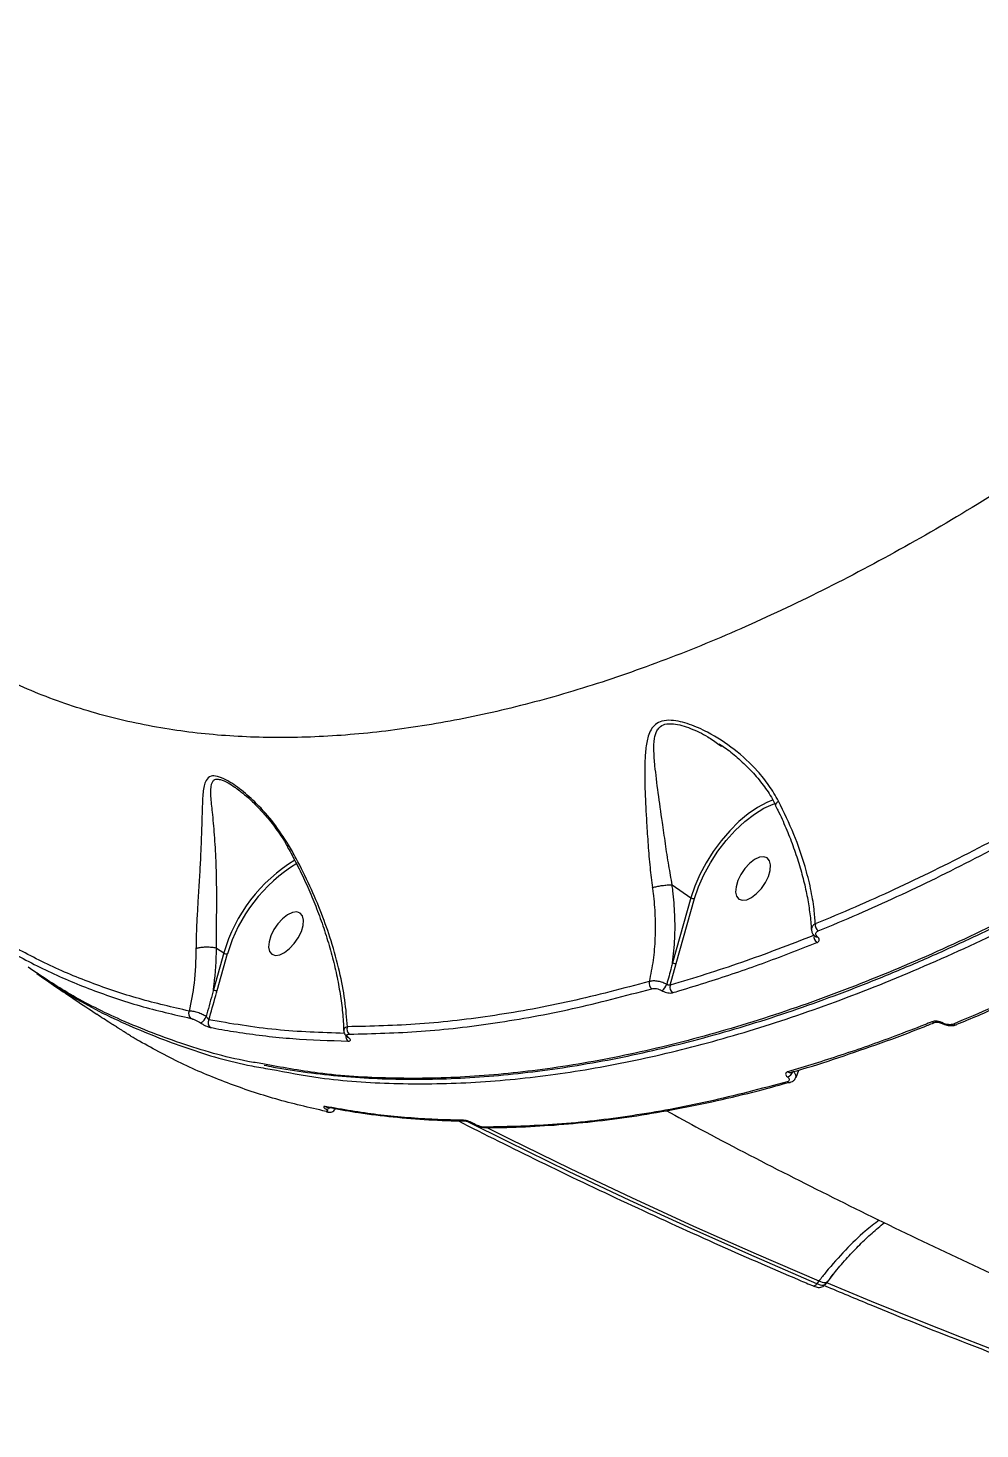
# Model space of a CAD drawing. Header units: millimetres. Extents: x -6879 to 7341, y -8047 to 7187.
# Drawn here: x -1001.9 to -830.7, y 2173.3 to 2425.3 of the extents above; entities that cross this region are included whole.
import ezdxf

# ---------------------------------------------------------------- set-up
doc = ezdxf.new("R2010")
doc.units = ezdxf.units.MM
for name, color, linetype in [('DIKOM_ОБЪЕКТ', 7, 'Continuous'), ('DIKOM_РАЗМЕР_ЗОНА', 7, 'Continuous'), ('DIKOM_РАЗМЕР_ОБЪЕКТА', 7, 'Continuous')]:
    doc.layers.add(name, color=color, linetype=linetype)
doc.styles.add('style1', font='arial.ttf', dxfattribs={"width": 0.8})
doc.dimstyles.new('1-50', dxfattribs={"dimtxt": 300, "dimasz": 200, "dimexe": 100, "dimexo": 0, "dimgap": 100, "dimtad": 0, "dimdec": 0, "dimtxsty": 'style1', "dimcen": 0, "dimclrd": 7, "dimclre": 7, "dimadec": 1, "dimazin": 2, "dimtfac": 1, "dimtdec": 0, "dimtmove": 1, "dimatfit": 3, "dimfxl": 0, "dimlwd": 25, "dimlwe": 18, "dimarcsym": 0})

# ---------------------------------------------------------------- blocks, each defined once
blk = doc.blocks.new('*D20')
at = {"layer": 'Defpoints', "color": 0, "transparency": 16777216}
for p in [(-335.47, 4138.44), (-5198.79, -5966.88), (-1568.13, -5966.88)]:
    blk.add_point(p, dxfattribs=at)
at = {"layer": 'DIKOM_РАЗМЕР_ОБЪЕКТА', "color": 7, "lineweight": 18, "transparency": 16777216}
for p, q in [((-335.47, 4138.44), (-5298.79, 4138.44)), ((-1568.13, -5966.88), (-5298.79, -5966.88))]:
    blk.add_line(p, q, dxfattribs=at)
at = {"layer": 'DIKOM_РАЗМЕР_ОБЪЕКТА', "color": 7, "lineweight": 25, "transparency": 16777216}
for p, q in [((-5198.79, 3938.44), (-5198.79, -81.84)), ((-5198.79, -5766.88), (-5198.79, -1161.62))]:
    blk.add_line(p, q, dxfattribs=at)
at = {"layer": 'DIKOM_РАЗМЕР_ОБЪЕКТА', "color": 7, "transparency": 16777216}
for points in [[(-5232.12, 3938.44), (-5165.46, 3938.44), (-5198.79, 4138.44)], [(-5232.12, -5766.88), (-5165.46, -5766.88), (-5198.79, -5966.88)]]:
    blk.add_solid(points, dxfattribs=at)
at = {"layer": 'DIKOM_РАЗМЕР_ОБЪЕКТА', "color": 0, "transparency": 16777216, "insert": (-5198.79, -621.73), "char_height": 300, "attachment_point": 5, "rotation": 90, "style": 'style1'}
blk.add_mtext('10100', dxfattribs=at)
blk = doc.blocks.new('*D19')
at = {"layer": 'Defpoints', "color": 0, "transparency": 16777216}
for p in [(5624.04, 6094.27), (-4435.35, 2864.29), (5624.04, -2640.11)]:
    blk.add_point(p, dxfattribs=at)
at = {"layer": 'DIKOM_РАЗМЕР_ОБЪЕКТА', "color": 7, "lineweight": 18, "transparency": 16777216}
for p, q in [((-4435.35, 2864.29), (-4435.35, 6194.27)), ((5624.04, -2640.11), (5624.04, 6194.27))]:
    blk.add_line(p, q, dxfattribs=at)
at = {"layer": 'DIKOM_РАЗМЕР_ОБЪЕКТА', "color": 7, "lineweight": 25, "transparency": 16777216}
for p, q in [((-4235.35, 6094.27), (2113.67, 6094.27)), ((5424.04, 6094.27), (3193.46, 6094.27))]:
    blk.add_line(p, q, dxfattribs=at)
at = {"layer": 'DIKOM_РАЗМЕР_ОБЪЕКТА', "color": 7, "transparency": 16777216}
for points in [[(-4235.35, 6127.6), (-4235.35, 6060.94), (-4435.35, 6094.27)], [(5424.04, 6127.6), (5424.04, 6060.94), (5624.04, 6094.27)]]:
    blk.add_solid(points, dxfattribs=at)
at = {"layer": 'DIKOM_РАЗМЕР_ОБЪЕКТА', "color": 0, "transparency": 16777216, "insert": (2653.56, 6094.27), "char_height": 300, "attachment_point": 5, "style": 'style1'}
blk.add_mtext('10100', dxfattribs=at)
blk = doc.blocks.new('*D18')
at = {"layer": 'Defpoints', "color": 0, "transparency": 16777216}
for p in [(-342.29, 5666.7), (-6681.79, -8047.27), (-1651.48, -8047.27)]:
    blk.add_point(p, dxfattribs=at)
at = {"layer": 'DIKOM_РАЗМЕР_ЗОНА', "color": 7, "lineweight": 18, "transparency": 16777216}
for p, q in [((-342.29, 5666.7), (-6781.79, 5666.7)), ((-1651.48, -8047.27), (-6781.79, -8047.27))]:
    blk.add_line(p, q, dxfattribs=at)
at = {"layer": 'DIKOM_РАЗМЕР_ЗОНА', "color": 7, "lineweight": 25, "transparency": 16777216}
for p, q in [((-6681.79, 5466.7), (-6681.79, -340.84)), ((-6681.79, -7847.27), (-6681.79, -1420.62))]:
    blk.add_line(p, q, dxfattribs=at)
at = {"layer": 'DIKOM_РАЗМЕР_ЗОНА', "color": 7, "transparency": 16777216}
for points in [[(-6715.12, 5466.7), (-6648.46, 5466.7), (-6681.79, 5666.7)], [(-6715.12, -7847.27), (-6648.46, -7847.27), (-6681.79, -8047.27)]]:
    blk.add_solid(points, dxfattribs=at)
at = {"layer": 'DIKOM_РАЗМЕР_ЗОНА', "color": 0, "transparency": 16777216, "insert": (-6681.79, -880.73), "char_height": 300, "attachment_point": 5, "rotation": 90, "style": 'style1'}
blk.add_mtext('13700', dxfattribs=at)
blk = doc.blocks.new('*D17')
at = {"layer": 'Defpoints', "color": 0, "transparency": 16777216}
for p in [(-5935.35, 6990.27), (-5935.35, 998.27), (7340.79, -2830.86)]:
    blk.add_point(p, dxfattribs=at)
at = {"layer": 'DIKOM_РАЗМЕР_ЗОНА', "color": 7, "lineweight": 18, "transparency": 16777216}
for p, q in [((-5935.35, 998.27), (-5935.35, 7090.27)), ((7340.79, -2830.86), (7340.79, 7090.27))]:
    blk.add_line(p, q, dxfattribs=at)
at = {"layer": 'DIKOM_РАЗМЕР_ЗОНА', "color": 7, "lineweight": 25, "transparency": 16777216}
for p, q in [((-5735.35, 6990.27), (2016.67, 6990.27)), ((7140.79, 6990.27), (3096.46, 6990.27))]:
    blk.add_line(p, q, dxfattribs=at)
at = {"layer": 'DIKOM_РАЗМЕР_ЗОНА', "color": 7, "transparency": 16777216}
for points in [[(-5735.35, 7023.6), (-5735.35, 6956.94), (-5935.35, 6990.27)], [(7140.79, 7023.6), (7140.79, 6956.94), (7340.79, 6990.27)]]:
    blk.add_solid(points, dxfattribs=at)
at = {"layer": 'DIKOM_РАЗМЕР_ЗОНА', "color": 0, "transparency": 16777216, "insert": (2556.56, 6990.27), "char_height": 300, "attachment_point": 5, "style": 'style1'}
blk.add_mtext('13300', dxfattribs=at)

msp = doc.modelspace()

# ---------------------------------------------------------------- linework, layer by layer
at = {"layer": 'DIKOM_ОБЪЕКТ', "color": 7, "linetype": 'Continuous', "lineweight": 15}
for p, q in [((-877.63, 2296.42), (-877.16, 2296.09)), ((-886.04, 2271.14), (-882.68, 2268.83)), ((-882.68, 2268.83), (-885.97, 2257.13)), ((-885.29, 2257), (-881.99, 2268.7)), ((-966.69, 2258.9), (-968.55, 2252.29)), ((-967.97, 2259.78), (-966.69, 2258.9)), ((-967.97, 2259.78), (-967.97, 2259.78)), ((-967.87, 2252.16), (-966.01, 2258.77)), ((-886.41, 2253.08), (-885.29, 2257)), ((-837.62, 2246.26), (-837.63, 2246.26)), ((-864.71, 2237.4), (-864.71, 2237.4)), ((-863.75, 2236.5), (-863.28, 2237.83)), ((-948.16, 2231.17), (-947.23, 2231.01)), ((-919.39, 2227.44), (-919.35, 2227.44)), ((-857.91, 2199.94), (-856.47, 2201.81)), ((-859.63, 2199.91), (-860.01, 2199.4)), ((-858.57, 2199.2), (-858.23, 2199.65)), ((-858.21, 2199.56), (-858.29, 2199.57)), ((-858.21, 2199.56), (-857.91, 2199.94))]:
    msp.add_line(p, q, dxfattribs=at)
at = {"layer": 'DIKOM_ОБЪЕКТ', "color": 7, "linetype": 'Continuous', "lineweight": 15, "flags": 128}
for points in [[(-867.88, 2286.42), (-868.98, 2285.98), (-870.66, 2285.09), (-872.35, 2283.92), (-874.03, 2282.52), (-875.67, 2280.89), (-877.22, 2279.09), (-878.66, 2277.15), (-879.95, 2275.11), (-881.07, 2273.01), (-881.98, 2270.9), (-882.68, 2268.83)], [(-881.99, 2268.7), (-881.27, 2270.82), (-880.32, 2272.98), (-879.15, 2275.12), (-877.8, 2277.19), (-876.3, 2279.15), (-874.68, 2280.94), (-872.98, 2282.53), (-871.25, 2283.86), (-869.52, 2284.93), (-867.84, 2285.68), (-867.51, 2285.8)], [(-874.44, 2269.09), (-874.02, 2268.58), (-873.39, 2268.37), (-872.61, 2268.48), (-871.74, 2268.9), (-870.84, 2269.59), (-869.99, 2270.5), (-869.27, 2271.56), (-868.72, 2272.67), (-868.4, 2273.76), (-868.32, 2274.72), (-868.5, 2275.49), (-868.92, 2276), (-869.55, 2276.21), (-870.33, 2276.1), (-871.2, 2275.68), (-872.1, 2274.99), (-872.94, 2274.08), (-873.67, 2273.02), (-874.21, 2271.91), (-874.54, 2270.82), (-874.62, 2269.86), (-874.44, 2269.09)], [(-958.45, 2259.16), (-958.03, 2258.65), (-957.4, 2258.45), (-956.62, 2258.56), (-955.75, 2258.97), (-954.85, 2259.67), (-954.01, 2260.58), (-953.28, 2261.63), (-952.73, 2262.75), (-952.41, 2263.83), (-952.33, 2264.8), (-952.51, 2265.56), (-952.93, 2266.07), (-953.56, 2266.28), (-954.34, 2266.17), (-955.21, 2265.75), (-956.11, 2265.06), (-956.95, 2264.15), (-957.68, 2263.09), (-958.23, 2261.98), (-958.55, 2260.9), (-958.63, 2259.93), (-958.45, 2259.16)], [(-864.83, 2235.61), (-864.8, 2235.62), (-864.78, 2235.63)], [(-948.43, 2231.27), (-948.28, 2231.19), (-948.16, 2231.16)], [(-948.29, 2230.39), (-948.15, 2230.31), (-948.04, 2230.28)], [(-860.01, 2199.4), (-871.31, 2204.27), (-882.52, 2209.26), (-893.66, 2214.37), (-904.7, 2219.61), (-915.66, 2224.97), (-922.78, 2228.53)], [(-919.25, 2227.44), (-915.39, 2225.52), (-904.41, 2220.15), (-893.34, 2214.91), (-882.19, 2209.78), (-870.95, 2204.78), (-859.63, 2199.91)], [(-860.01, 2199.4), (-860.11, 2199.26), (-860.22, 2199.14), (-860.33, 2199.05), (-860.43, 2199), (-860.53, 2198.97), (-860.62, 2198.98), (-860.64, 2198.99)], [(-858.25, 2199.63), (-858.34, 2199.57), (-858.51, 2199.54), (-858.73, 2199.56), (-858.99, 2199.63), (-859.3, 2199.74), (-859.63, 2199.91)], [(-858.21, 2199.56), (-858.31, 2199.41), (-858.42, 2199.3), (-858.52, 2199.21), (-858.63, 2199.15), (-858.73, 2199.12), (-858.82, 2199.13), (-858.83, 2199.14)], [(-858.23, 2199.65), (-858.23, 2199.64), (-858.25, 2199.63)], [(-825.87, 2186.57), (-829.95, 2188.14), (-834.01, 2189.73), (-838.07, 2191.33), (-842.12, 2192.94), (-846.15, 2194.57), (-850.18, 2196.22), (-854.2, 2197.88), (-858.21, 2199.56)]]:
    msp.add_lwpolyline(points, dxfattribs=at)
at = {"layer": 'DIKOM_ОБЪЕКТ', "color": 7, "linetype": 'Continuous', "lineweight": 15}
for centre, radius, start, end in [((-938.88, 2250.84), 28.96, 121.2557, 163.8401), ((-938.91, 2250.85), 28.23, 121.2751, 163.7114), ((-882.19, 2269.54), 0.862, 235.3245, 283.1599), ((-858.97, 2263.92), 1.33, 171.1471, 233.0112), ((-859.22, 2261.8), 1.32, 168.5972, 233.1428), ((-860.05, 2262.27), 0.484, 233.1984, 288.9583), ((-966.2, 2259.61), 0.862, 235.3327, 283.1398), ((-885.48, 2257.84), 0.862, 235.3232, 283.1421), ((-888.95, 2253.45), 1.25, 165.7857, 232.2453), ((-889.01, 2253.8), 2.06, 304.4412, 344.2631), ((-885.21, 2252.74), 1.25, 163.9678, 232.4232), ((-968.06, 2253), 0.861, 235.3032, 283.1694), ((-971.97, 2247.94), 1.05, 151.5281, 230.4954), ((-971.61, 2247.97), 1.81, 293.8288, 344.0255), ((-968.47, 2246.33), 1.06, 149.6628, 230.4766), ((-943.42, 2245.17), 1.12, 156.4466, 230.9578), ((-838.94, 2246.98), 0.594, 231.4335, 291.204), ((-837.53, 2246.53), 0.291, 251.4741, 308.7546), ((-835.05, 2246.57), 0.589, 231.384, 294.4265), ((-943.69, 2243.89), 1.07, 171.107, 231.9165), ((-944.19, 2244.1), 0.425, 232.6726, 263.7913), ((-864.98, 2236.24), 0.645, 233.8005, 283.7175), ((-865.66, 2237.99), 1.42, 284.1653, 344.7819), ((-864.88, 2238.02), 0.639, 233.5023, 285.2554), ((-948.24, 2231.72), 0.897, 261.8522, 313.4117), ((-923.24, 2229.38), 0.706, 235.5739, 269.0736), ((-921.71, 2228.33), 0.164, 239.7967, 282.1502), ((-919.38, 2228.15), 0.704, 235.6403, 268.8121)]:
    msp.add_arc(centre, radius, start, end, dxfattribs=at)
for points, knots in [([(-539.97, 2567.64), (-542.07, 2563.67), (-547.74, 2552.99), (-557.54, 2535.68), (-569.47, 2515.84), (-582.14, 2496.07), (-595.5, 2476.45), (-609.54, 2457.06), (-623.94, 2438.31), (-638.65, 2420.26), (-653.6, 2402.94), (-669.03, 2386.07), (-684.92, 2369.73), (-701.22, 2353.99), (-717.56, 2339.19), (-733.89, 2325.37), (-750.16, 2312.52), (-766.62, 2300.45), (-783.24, 2289.23), (-799.95, 2278.91), (-816.39, 2269.73), (-832.51, 2261.69), (-848.26, 2254.77), (-863.9, 2248.86), (-879.37, 2244.02), (-894.62, 2240.3), (-909.3, 2237.77), (-923.39, 2236.41), (-936.83, 2236.22), (-949, 2236.97), (-956.37, 2238.34), (-959.67, 2238.95)], [0, 0, 0, 0, 0.020528, 0.055303, 0.090105, 0.124881, 0.160666, 0.196481, 0.232266, 0.267042, 0.301844, 0.336619, 0.372405, 0.408219, 0.444005, 0.47878, 0.513582, 0.548358, 0.584143, 0.619958, 0.655744, 0.690519, 0.725321, 0.760096, 0.795882, 0.831696, 0.867482, 0.902257, 0.937059, 0.971835, 1, 1, 1, 1]), ([(-959.45, 2238.73), (-958.89, 2238.61), (-956.35, 2238.07), (-951.67, 2237.39), (-945.43, 2236.68), (-939.03, 2236.27), (-932.49, 2236.13), (-925.81, 2236.27), (-918.99, 2236.69), (-912.02, 2237.38), (-904.91, 2238.35), (-897.71, 2239.59), (-890.44, 2241.1), (-883.11, 2242.87), (-875.7, 2244.91), (-868.23, 2247.21), (-860.69, 2249.78), (-853.07, 2252.62), (-845.38, 2255.72), (-837.6, 2259.09), (-829.75, 2262.73), (-821.82, 2266.65), (-813.81, 2270.82), (-805.77, 2275.24), (-797.73, 2279.9), (-789.69, 2284.78), (-781.66, 2289.87), (-773.64, 2295.2), (-765.62, 2300.74), (-757.6, 2306.52), (-749.57, 2312.52), (-741.54, 2318.75), (-733.51, 2325.21), (-725.47, 2331.9), (-717.42, 2338.83), (-709.4, 2345.96), (-701.44, 2353.26), (-693.56, 2360.72), (-685.76, 2368.33), (-678.04, 2376.1), (-670.4, 2384.03), (-662.83, 2392.12), (-655.33, 2400.37), (-647.9, 2408.78), (-640.54, 2417.36), (-633.25, 2426.12), (-626.02, 2435.04), (-618.88, 2444.11), (-611.85, 2453.28), (-604.97, 2462.53), (-598.24, 2471.85), (-591.64, 2481.23), (-585.2, 2490.7), (-578.89, 2500.23), (-572.71, 2509.85), (-566.68, 2519.55), (-560.78, 2529.33), (-555, 2539.2), (-549.37, 2549.16), (-544.23, 2558.52), (-541.04, 2564.57), (-539.62, 2567.26)], [0, 0, 0, 0, 0.004816, 0.021898, 0.038976, 0.056069, 0.073191, 0.090363, 0.107602, 0.124928, 0.142335, 0.159717, 0.176999, 0.194209, 0.211367, 0.228493, 0.245606, 0.262724, 0.279862, 0.297038, 0.314271, 0.331581, 0.348982, 0.366385, 0.383696, 0.400927, 0.418099, 0.435231, 0.452342, 0.469453, 0.486578, 0.503734, 0.520943, 0.538221, 0.55559, 0.572993, 0.590326, 0.607575, 0.624757, 0.641895, 0.659005, 0.676109, 0.693224, 0.710365, 0.727551, 0.744802, 0.762137, 0.779541, 0.796907, 0.814177, 0.831376, 0.848523, 0.865639, 0.882741, 0.899851, 0.916981, 0.934151, 0.95138, 0.968687, 0.986081, 1, 1, 1, 1]), ([(-958.34, 2238), (-955.37, 2237.43), (-948.22, 2236.07), (-936.18, 2235.26), (-922.37, 2235.4), (-908.15, 2236.75), (-893.61, 2239.24), (-878.81, 2242.81), (-863.51, 2247.52), (-847.74, 2253.41), (-831.54, 2260.49), (-815.47, 2268.49), (-799.58, 2277.34), (-783.93, 2286.91), (-768.08, 2297.46), (-752.08, 2309.02), (-735.96, 2321.55), (-719.87, 2334.96), (-703.85, 2349.24), (-687.97, 2364.34), (-672.15, 2380.32), (-656.47, 2397.15), (-640.99, 2414.81), (-626.04, 2432.9), (-611.67, 2451.35), (-597.9, 2470.09), (-584.5, 2489.41), (-571.54, 2509.27), (-559.09, 2529.62), (-548.07, 2548.78), (-541.46, 2561.18), (-538.54, 2566.66)], [0, 0, 0, 0, 0.025404, 0.061179, 0.096984, 0.132759, 0.167525, 0.202317, 0.237083, 0.272859, 0.308663, 0.344438, 0.377952, 0.41149, 0.445004, 0.479419, 0.51386, 0.548275, 0.583041, 0.617834, 0.652599, 0.688375, 0.72418, 0.759955, 0.794721, 0.829513, 0.864279, 0.900055, 0.935859, 0.971635, 1, 1, 1, 1]), ([(-629.78, 2549.74), (-633.12, 2544.43), (-639.8, 2533.81), (-650.34, 2518.17), (-661.23, 2502.8), (-672.61, 2487.54), (-684.49, 2472.45), (-696.85, 2457.58), (-709.5, 2443.16), (-722.82, 2428.78), (-736.83, 2414.54), (-751.52, 2400.52), (-766.4, 2387.22), (-781.4, 2374.7), (-796.46, 2363.01), (-811.5, 2352.21), (-826.5, 2342.33), (-841.44, 2333.38), (-856.29, 2325.35), (-870.97, 2318.28), (-885.42, 2312.22), (-899.57, 2307.18), (-913.41, 2303.21), (-926.9, 2300.27), (-940.03, 2298.37), (-952.73, 2297.52), (-964.95, 2297.71), (-976.85, 2298.99), (-988.36, 2301.44), (-999.45, 2305.06), (-1009.81, 2309.91), (-1017.64, 2314.47), (-1021.73, 2317.81), (-1022.88, 2318.75)], [0, 0, 0, 0, 0.029349, 0.058733, 0.088117, 0.117466, 0.148018, 0.178611, 0.209203, 0.239755, 0.273378, 0.307107, 0.340891, 0.374674, 0.408403, 0.442025, 0.475536, 0.509153, 0.542824, 0.576495, 0.610112, 0.643623, 0.677054, 0.71059, 0.744181, 0.777771, 0.811308, 0.844739, 0.880045, 0.915383, 0.95069, 0.986113, 1, 1, 1, 1]), ([(-866.9, 2286.22), (-867.45, 2287.17), (-868.55, 2289.07), (-871.16, 2292.27), (-874.79, 2295.64), (-879.02, 2298.38), (-882.37, 2299.88), (-884.57, 2300.53), (-886.3, 2300.81), (-887.9, 2300.68), (-889.11, 2300.04), (-889.88, 2299.08), (-890.49, 2297.61), (-890.85, 2295.54), (-891, 2292.23), (-890.94, 2287.9), (-890.68, 2282.97), (-890.38, 2278.36), (-890.06, 2274.4), (-889.74, 2271.84), (-889.59, 2270.63)], [0, 0, 0, 0, 0.05193, 0.103889, 0.195155, 0.286401, 0.343701, 0.373131, 0.402472, 0.436682, 0.467111, 0.496977, 0.526968, 0.580892, 0.634955, 0.726588, 0.818132, 0.881055, 0.943891, 1, 1, 1, 1]), ([(-886.05, 2271.14), (-886.05, 2271.14), (-886.2, 2272.3), (-886.7, 2274.77), (-887.24, 2278.58), (-887.88, 2283.01), (-888.57, 2287.77), (-889.09, 2291.96), (-889.36, 2295.18), (-889.3, 2297.29), (-888.92, 2298.71), (-888.31, 2299.58), (-887.36, 2300.13), (-885.89, 2300.19), (-884.29, 2299.85), (-882.2, 2299.11), (-879.9, 2298.04), (-878.29, 2296.89), (-877.63, 2296.42)], [0, 0, 0, 0, 0.000041, 0.075424, 0.161112, 0.246918, 0.372116, 0.49741, 0.569589, 0.641553, 0.689179, 0.717233, 0.754093, 0.795773, 0.833218, 0.870836, 0.946961, 1, 1, 1, 1]), ([(-877.58, 2296.49), (-877.26, 2296.29), (-876.13, 2295.56), (-874.22, 2294.01), (-871.94, 2291.87), (-869.9, 2289.47), (-868.38, 2287.34), (-867.69, 2285.96), (-867.45, 2285.48)], [0, 0, 0, 0, 0.074568, 0.26835, 0.48473, 0.694894, 0.893627, 1, 1, 1, 1]), ([(-796.19, 2297.98), (-800.97, 2294.98), (-810.53, 2288.97), (-824.81, 2280.9), (-839.03, 2273.56), (-850.86, 2268.05), (-857.9, 2265.12), (-860.29, 2264.12)], [0, 0, 0, 0, 0.220311, 0.440621, 0.663084, 0.885546, 1, 1, 1, 1]), ([(-859.77, 2262.86), (-857.38, 2263.85), (-850.37, 2266.78), (-838.6, 2272.25), (-824.4, 2279.57), (-810.04, 2287.67), (-800.37, 2293.75), (-795.53, 2296.79)], [0, 0, 0, 0, 0.1144533, 0.3347646, 0.5550744, 0.7775383, 1, 1, 1, 1]), ([(-955.04, 2278.34), (-955.9, 2279.67), (-957.6, 2282.34), (-960.53, 2285.59), (-963.03, 2287.84), (-964.91, 2289.23), (-966.41, 2290.14), (-967.89, 2290.76), (-969.19, 2290.78), (-970.07, 2289.84), (-970.47, 2287.86), (-970.57, 2284.78), (-970.69, 2280.91), (-970.84, 2276.66), (-971.07, 2272.55), (-971.29, 2269.01), (-971.49, 2265.58), (-971.65, 2262.49), (-971.67, 2260.57), (-971.69, 2259.67)], [0, 0, 0, 0, 0.076075, 0.152137, 0.213206, 0.244502, 0.275716, 0.313014, 0.350635, 0.401261, 0.475803, 0.550766, 0.641767, 0.732639, 0.793831, 0.854938, 0.905542, 0.956104, 1, 1, 1, 1]), ([(-967.97, 2259.78), (-967.97, 2259.78), (-967.97, 2260.6), (-968, 2262.47), (-967.97, 2265.39), (-967.95, 2268.67), (-967.97, 2272.08), (-968.07, 2276.06), (-968.34, 2280.22), (-968.69, 2284.04), (-969.05, 2287.13), (-969.04, 2288.91), (-968.69, 2289.79), (-968.29, 2290.15), (-967.76, 2290.19), (-966.97, 2290.01), (-966.03, 2289.61), (-965.11, 2288.99), (-964.7, 2288.72)], [0, 0, 0, 0, 0.000017, 0.057345, 0.12487, 0.192463, 0.275692, 0.359027, 0.483511, 0.608139, 0.708368, 0.807947, 0.83997, 0.87187, 0.910155, 0.917618, 0.963343, 1, 1, 1, 1]), ([(-964.7, 2288.72), (-964.66, 2288.7), (-964.59, 2288.66), (-964.52, 2288.6), (-964.49, 2288.58)], [0, 0, 0, 0, 0.540549, 1, 1, 1, 1]), ([(-964.5, 2288.56), (-964.2, 2288.35), (-963.46, 2287.82), (-962.18, 2286.73), (-960.62, 2285.22), (-958.85, 2283.29), (-957.06, 2280.95), (-955.81, 2279.13), (-955.29, 2278.11), (-955.24, 2278.01)], [0, 0, 0, 0, 0.086604, 0.214866, 0.365721, 0.54904, 0.764875, 0.978243, 1, 1, 1, 1]), ([(-866.9, 2286.22), (-866.92, 2286.21), (-867.09, 2286.07), (-867.33, 2285.82), (-867.47, 2285.59), (-867.41, 2285.53), (-867.4, 2285.52)], [0, 0, 0, 0, 0.046328, 0.464848, 0.898952, 1, 1, 1, 1]), ([(-860.29, 2264.12), (-860.35, 2264.99), (-860.5, 2267.04), (-861.08, 2270.5), (-862.22, 2274.99), (-864.03, 2280.27), (-865.93, 2284.22), (-866.9, 2286.22)], [0, 0, 0, 0, 0.1301634, 0.3081369, 0.4882726, 0.7408481, 1, 1, 1, 1]), ([(-867.48, 2285.48), (-867.32, 2285.17), (-866.63, 2283.81), (-865.56, 2281.38), (-864.29, 2278.19), (-863.22, 2275.01), (-862.35, 2271.88), (-861.68, 2268.83), (-861.25, 2265.92), (-861.03, 2264.01), (-861.03, 2263.14), (-861.03, 2263.14)], [0, 0, 0, 0, 0.039232, 0.173848, 0.310099, 0.447618, 0.58593, 0.724468, 0.862475, 0.999417, 1, 1, 1, 1]), ([(-955.04, 2278.34), (-955.06, 2278.32), (-955.18, 2278.2), (-955.29, 2278.06), (-955.23, 2278.02), (-955.22, 2278.01)], [0, 0, 0, 0, 0.112135, 0.77598, 1, 1, 1, 1]), ([(-944.44, 2245.62), (-944.57, 2247.21), (-944.82, 2250.39), (-945.82, 2255.6), (-947.23, 2260.81), (-949.05, 2265.97), (-951.14, 2270.93), (-953.19, 2275.08), (-954.58, 2277.53), (-955.04, 2278.34)], [0, 0, 0, 0, 0.161922, 0.323839, 0.493634, 0.638593, 0.783913, 0.92874, 1, 1, 1, 1]), ([(-771.16, 2280.03), (-773.65, 2278.45), (-780.93, 2273.83), (-792.96, 2266.73), (-807.22, 2259.02), (-821.41, 2252.04), (-830.75, 2248.09), (-835.42, 2246.11)], [0, 0, 0, 0, 0.114454, 0.334765, 0.555074, 0.777537, 1, 1, 1, 1]), ([(-834.83, 2246.07), (-834.83, 2246.07), (-832.27, 2247.09), (-827.02, 2249.36), (-819.18, 2252.9), (-811.26, 2256.74), (-803.3, 2260.82), (-795.29, 2265.15), (-787.26, 2269.73), (-779.19, 2274.57), (-773.63, 2278), (-770.75, 2279.89), (-770.57, 2280)], [0, 0, 0, 0, 0.00015, 0.123873, 0.247728, 0.371685, 0.495714, 0.619788, 0.743863, 0.867908, 0.991893, 1, 1, 1, 1]), ([(-955.25, 2277.99), (-955.04, 2277.62), (-954.21, 2276.19), (-952.92, 2273.62), (-951.36, 2270.27), (-949.94, 2266.83), (-948.68, 2263.33), (-947.57, 2259.79), (-946.66, 2256.26), (-945.94, 2252.78), (-945.44, 2249.41), (-945.18, 2246.79), (-945.16, 2245.35), (-945.15, 2244.94)], [0, 0, 0, 0, 0.032271, 0.125781, 0.222089, 0.321317, 0.423393, 0.528033, 0.634508, 0.741557, 0.849109, 0.957038, 1, 1, 1, 1]), ([(-889.59, 2270.63), (-889.55, 2270.3), (-889.32, 2268.61), (-889.07, 2265.56), (-889.08, 2261.53), (-889.4, 2257.55), (-889.9, 2255.03), (-890.16, 2253.76)], [0, 0, 0, 0, 0.05639, 0.28829, 0.522772, 0.760004, 1, 1, 1, 1]), ([(-889.59, 2270.63), (-889.56, 2270.64), (-889.43, 2270.69), (-889.06, 2270.79), (-888.41, 2270.94), (-887.57, 2271.07), (-886.73, 2271.15), (-886.28, 2271.14), (-886.05, 2271.14)], [0, 0, 0, 0, 0.035052, 0.15529, 0.366463, 0.577634, 0.788839, 1, 1, 1, 1]), ([(-886.04, 2271.14), (-886.05, 2271.14), (-886.05, 2271.14), (-886.05, 2271.14), (-886.05, 2271.14)], [0, 0, 0, 0, 0.657638, 1, 1, 1, 1]), ([(-885.97, 2257.13), (-885.81, 2258.58), (-885.5, 2261.39), (-885.51, 2265.75), (-885.76, 2268.99), (-886, 2270.79), (-886.04, 2271.14)], [0, 0, 0, 0, 0.32083, 0.622358, 0.927231, 1, 1, 1, 1]), ([(-860.29, 2264.12), (-860.35, 2264.09), (-860.6, 2263.95), (-860.88, 2263.63), (-861.03, 2263.31), (-860.99, 2263.15), (-860.99, 2263.14)], [0, 0, 0, 0, 0.142494, 0.57269, 0.99077, 1, 1, 1, 1]), ([(-860.96, 2263.11), (-860.96, 2263), (-860.96, 2262.71), (-860.73, 2262.28), (-860.47, 2262.02), (-860.33, 2261.89)], [0, 0, 0, 0, 0.2202208, 0.6122425, 1, 1, 1, 1]), ([(-972.89, 2248.44), (-975.92, 2249.14), (-982, 2250.54), (-990.65, 2253.47), (-999, 2256.97), (-1004.23, 2259.86), (-1006.84, 2261.3)], [0, 0, 0, 0, 0.249098, 0.498195, 0.749097, 1, 1, 1, 1]), ([(-860.52, 2262.07), (-864.88, 2260.38), (-873.62, 2256.99), (-882.14, 2254.39), (-886.41, 2253.08)], [0, 0, 0, 0, 0.499449, 1, 1, 1, 1]), ([(-885.97, 2251.74), (-885.54, 2251.87), (-883.38, 2252.51), (-878.02, 2254.17), (-869.83, 2256.93), (-863.29, 2259.48), (-860.01, 2260.75)], [0, 0, 0, 0, 0.050771, 0.253856, 0.626699, 1, 1, 1, 1]), ([(-860.34, 2261.88), (-860.33, 2261.86), (-860.31, 2261.85), (-860.32, 2261.86), (-860.32, 2261.86)], [0, 0, 0, 0, 0.880383, 1, 1, 1, 1]), ([(-859.89, 2261.81), (-859.98, 2261.9), (-860.15, 2262.08), (-860.22, 2262.36), (-860.14, 2262.61), (-859.96, 2262.77), (-859.81, 2262.84), (-859.77, 2262.86)], [0, 0, 0, 0, 0.226368, 0.452693, 0.682378, 0.920744, 1, 1, 1, 1]), ([(-860.01, 2260.75), (-859.98, 2260.77), (-859.83, 2260.83), (-859.64, 2260.99), (-859.56, 2261.25), (-859.63, 2261.54), (-859.81, 2261.72), (-859.89, 2261.81)], [0, 0, 0, 0, 0.0795957, 0.319481, 0.5498071, 0.7748877, 1, 1, 1, 1]), ([(-1006.67, 2260.02), (-1004.07, 2258.58), (-998.86, 2255.71), (-990.52, 2252.21), (-981.83, 2249.25), (-975.7, 2247.83), (-972.63, 2247.13)], [0, 0, 0, 0, 0.249094, 0.498192, 0.749097, 1, 1, 1, 1]), ([(-971.69, 2259.67), (-971.75, 2257.57), (-971.85, 2253.69), (-972.56, 2250.08), (-972.89, 2248.44)], [0, 0, 0, 0, 0.542557, 1, 1, 1, 1]), ([(-971.69, 2259.67), (-971.66, 2259.68), (-971.5, 2259.76), (-971.08, 2259.88), (-970.35, 2259.98), (-969.51, 2260), (-968.66, 2259.94), (-968.2, 2259.83), (-967.97, 2259.78)], [0, 0, 0, 0, 0.031935, 0.204861, 0.403671, 0.602464, 0.801222, 1, 1, 1, 1]), ([(-968.55, 2252.29), (-968.51, 2252.59), (-968.16, 2255.02), (-968.06, 2257.55), (-967.97, 2259.78)], [0, 0, 0, 0, 0.121422, 1, 1, 1, 1]), ([(-959.67, 2238.95), (-960.58, 2239.09), (-965.73, 2239.91), (-974.52, 2242.55), (-985.34, 2246.72), (-994.45, 2251.35), (-999.57, 2254.77), (-1001.88, 2256.32)], [0, 0, 0, 0, 0.056679, 0.323069, 0.589244, 0.814369, 1, 1, 1, 1]), ([(-885.97, 2257.13), (-886.05, 2256.85), (-886.38, 2255.55), (-886.74, 2254.25), (-887.02, 2253.24)], [0, 0, 0, 0, 0.218542, 1, 1, 1, 1]), ([(-1000.32, 2255.18), (-998.03, 2253.6), (-994.45, 2251.14), (-990.83, 2248.75), (-989.53, 2247.89)], [0, 0, 0, 0, 0.642021, 1, 1, 1, 1]), ([(-1000.23, 2255.31), (-998.52, 2254.1), (-993.54, 2250.58), (-984.58, 2246.03), (-973.42, 2241.67), (-964.67, 2239.04), (-959.44, 2238.18), (-958.34, 2238)], [0, 0, 0, 0, 0.141111, 0.409014, 0.669356, 0.929896, 1, 1, 1, 1]), ([(-890.16, 2253.76), (-894.87, 2252.51), (-904.3, 2250.01), (-918.05, 2247.52), (-931.51, 2245.91), (-940.13, 2245.72), (-944.44, 2245.62)], [0, 0, 0, 0, 0.248595, 0.497191, 0.748597, 1, 1, 1, 1]), ([(-887.02, 2253.24), (-887.07, 2253.27), (-887.34, 2253.41), (-887.92, 2253.65), (-888.75, 2253.84), (-889.55, 2253.89), (-889.95, 2253.8), (-890.16, 2253.76)], [0, 0, 0, 0, 0.048535, 0.286744, 0.524701, 0.762311, 1, 1, 1, 1]), ([(-886.41, 2253.08), (-886.45, 2253.08), (-886.53, 2253.07), (-886.68, 2253.1), (-886.84, 2253.15), (-886.96, 2253.2), (-887.01, 2253.24), (-887.02, 2253.24)], [0, 0, 0, 0, 0.238324, 0.476903, 0.715015, 0.952298, 1, 1, 1, 1]), ([(-968.55, 2252.29), (-968.63, 2251.98), (-969.05, 2250.37), (-969.5, 2248.76), (-969.86, 2247.47)], [0, 0, 0, 0, 0.1941369, 1, 1, 1, 1]), ([(-969.38, 2246.86), (-968.96, 2248.32), (-968.45, 2250.09), (-967.95, 2251.85), (-967.87, 2252.16)], [0, 0, 0, 0, 0.824263, 1, 1, 1, 1]), ([(-944.12, 2244.3), (-939.85, 2244.4), (-931.3, 2244.59), (-917.87, 2246.18), (-904.05, 2248.66), (-894.49, 2251.2), (-889.71, 2252.46)], [0, 0, 0, 0, 0.2485938, 0.4971887, 0.7485931, 1, 1, 1, 1]), ([(-889.71, 2252.46), (-889.59, 2252.49), (-889.35, 2252.53), (-888.87, 2252.49), (-888.38, 2252.36), (-888.03, 2252.21), (-887.87, 2252.12), (-887.84, 2252.1)], [0, 0, 0, 0, 0.237803, 0.475539, 0.713516, 0.951498, 1, 1, 1, 1]), ([(-887.84, 2252.1), (-887.81, 2252.08), (-887.65, 2251.99), (-887.3, 2251.84), (-886.81, 2251.72), (-886.33, 2251.67), (-886.09, 2251.72), (-885.97, 2251.74)], [0, 0, 0, 0, 0.04789, 0.285589, 0.523647, 0.761747, 1, 1, 1, 1]), ([(-969.86, 2247.47), (-970.09, 2247.6), (-970.58, 2247.87), (-971.43, 2248.2), (-972.27, 2248.42), (-972.68, 2248.43), (-972.89, 2248.44)], [0, 0, 0, 0, 0.224114, 0.480719, 0.741529, 1, 1, 1, 1]), ([(-986.16, 2245.7), (-986.45, 2245.88), (-987.59, 2246.58), (-988.7, 2247.32), (-989.54, 2247.88)], [0, 0, 0, 0, 0.249241, 1, 1, 1, 1]), ([(-984.2, 2244.46), (-984.23, 2244.48), (-984.36, 2244.56), (-984.64, 2244.74), (-985.05, 2245.01), (-985.64, 2245.38), (-985.95, 2245.57), (-986.16, 2245.7)], [0, 0, 0, 0, 0.03492, 0.161997, 0.336291, 0.55921, 1, 1, 1, 1]), ([(-972.63, 2247.13), (-972.52, 2247.1), (-972.28, 2247.03), (-971.8, 2246.83), (-971.3, 2246.58), (-971.01, 2246.39), (-970.87, 2246.31)], [0, 0, 0, 0, 0.263283, 0.526623, 0.781291, 1, 1, 1, 1]), ([(-970.87, 2246.31), (-970.74, 2246.22), (-970.45, 2246.05), (-969.96, 2245.8), (-969.49, 2245.6), (-969.26, 2245.54), (-969.14, 2245.51)], [0, 0, 0, 0, 0.221348, 0.474364, 0.737337, 1, 1, 1, 1]), ([(-969.38, 2246.86), (-969.41, 2246.91), (-969.46, 2247.01), (-969.58, 2247.18), (-969.71, 2247.33), (-969.81, 2247.42), (-969.85, 2247.46), (-969.86, 2247.47)], [0, 0, 0, 0, 0.294647, 0.573965, 0.814436, 0.960233, 1, 1, 1, 1]), ([(-945, 2244.42), (-949.13, 2244.56), (-957.52, 2244.85), (-965.39, 2246.19), (-969.38, 2246.86)], [0, 0, 0, 0, 0.492234, 1, 1, 1, 1]), ([(-969.14, 2245.51), (-968.79, 2245.45), (-967.05, 2245.11), (-962.16, 2244.3), (-954.33, 2243.36), (-947.68, 2243.15), (-944.35, 2243.04)], [0, 0, 0, 0, 0.044144, 0.220718, 0.610016, 1, 1, 1, 1]), ([(-944.44, 2245.62), (-944.56, 2245.58), (-944.84, 2245.47), (-945.09, 2245.24), (-945.1, 2245.02), (-945.11, 2244.93)], [0, 0, 0, 0, 0.285167, 0.711104, 1, 1, 1, 1]), ([(-839.31, 2246.51), (-839.75, 2246.33), (-841.98, 2245.44), (-847.47, 2243.34), (-855.71, 2240.41), (-862.08, 2238.47), (-865.26, 2237.5)], [0, 0, 0, 0, 0.050772, 0.253857, 0.626698, 1, 1, 1, 1]), ([(-864.72, 2237.41), (-864.35, 2237.51), (-861.5, 2238.31), (-856.08, 2240.06), (-848.45, 2242.69), (-842.66, 2244.83), (-839.4, 2246.16), (-838.73, 2246.44)], [0, 0, 0, 0, 0.043002, 0.336469, 0.630571, 0.924409, 1, 1, 1, 1]), ([(-837.35, 2246.31), (-837.51, 2246.38), (-837.83, 2246.53), (-838.38, 2246.63), (-838.9, 2246.63), (-839.17, 2246.55), (-839.31, 2246.51)], [0, 0, 0, 0, 0.259182, 0.502179, 0.751137, 1, 1, 1, 1]), ([(-838.73, 2246.42), (-838.73, 2246.42), (-838.73, 2246.42), (-838.65, 2246.44), (-838.5, 2246.46), (-838.27, 2246.45), (-838.01, 2246.41), (-837.78, 2246.34), (-837.67, 2246.28), (-837.63, 2246.26)], [0, 0, 0, 0, 0.024769, 0.1826518, 0.333614, 0.5066073, 0.6960846, 0.8766179, 1, 1, 1, 1]), ([(-837.61, 2246.27), (-837.42, 2246.18), (-836.98, 2245.95), (-836.17, 2245.81), (-835.41, 2245.81), (-835.02, 2245.98), (-834.86, 2246.04)], [0, 0, 0, 0, 0.221355, 0.512802, 0.813634, 1, 1, 1, 1]), ([(-835.42, 2246.11), (-835.55, 2246.07), (-835.82, 2245.99), (-836.33, 2245.99), (-836.84, 2246.08), (-837.18, 2246.21), (-837.33, 2246.3), (-837.35, 2246.31)], [0, 0, 0, 0, 0.248632, 0.497546, 0.738915, 0.970388, 1, 1, 1, 1]), ([(-982.33, 2243.28), (-982.53, 2243.41), (-982.84, 2243.59), (-983.4, 2243.94), (-983.79, 2244.19), (-984.06, 2244.36), (-984.18, 2244.44), (-984.2, 2244.46)], [0, 0, 0, 0, 0.445609, 0.662319, 0.836454, 0.965716, 1, 1, 1, 1]), ([(-948.29, 2230.39), (-951.34, 2231.09), (-957.42, 2232.49), (-966.1, 2235.44), (-974.47, 2238.94), (-979.71, 2241.84), (-982.33, 2243.28)], [0, 0, 0, 0, 0.249097, 0.498194, 0.749096, 1, 1, 1, 1]), ([(-945.11, 2244.92), (-945.11, 2244.88), (-945.13, 2244.7), (-945, 2244.4), (-944.79, 2244.06), (-944.56, 2243.87), (-944.44, 2243.77)], [0, 0, 0, 0, 0.088214, 0.36208, 0.661577, 1, 1, 1, 1]), ([(-944.23, 2243.68), (-944.31, 2243.75), (-944.47, 2243.9), (-944.56, 2244.08), (-944.52, 2244.22), (-944.36, 2244.29), (-944.19, 2244.3), (-944.12, 2244.3)], [0, 0, 0, 0, 0.192037, 0.383584, 0.590139, 0.834048, 1, 1, 1, 1]), ([(-944.45, 2243.77), (-944.43, 2243.75), (-944.4, 2243.72), (-944.39, 2243.72), (-944.39, 2243.72)], [0, 0, 0, 0, 0.52712, 1, 1, 1, 1]), ([(-944.35, 2243.04), (-944.28, 2243.05), (-944.1, 2243.05), (-943.94, 2243.13), (-943.9, 2243.27), (-943.99, 2243.46), (-944.15, 2243.61), (-944.23, 2243.68)], [0, 0, 0, 0, 0.165556, 0.412022, 0.620032, 0.809621, 1, 1, 1, 1]), ([(-865.36, 2235.72), (-870.09, 2234.47), (-879.54, 2231.96), (-893.32, 2229.47), (-906.81, 2227.86), (-915.46, 2227.66), (-919.78, 2227.56)], [0, 0, 0, 0, 0.248595, 0.49719, 0.748595, 1, 1, 1, 1]), ([(-919.36, 2227.5), (-919.27, 2227.5), (-916.99, 2227.46), (-912.4, 2227.62), (-905.57, 2228.03), (-898.61, 2228.74), (-891.53, 2229.72), (-884.35, 2230.97), (-877.06, 2232.51), (-870.64, 2234.05), (-866.62, 2235.18), (-865.1, 2235.61)], [0, 0, 0, 0, 0.004988, 0.135396, 0.265956, 0.396639, 0.527415, 0.658244, 0.789094, 0.919926, 1, 1, 1, 1]), ([(-865.26, 2237.5), (-865.28, 2237.5), (-865.41, 2237.46), (-865.59, 2237.34), (-865.66, 2237.13), (-865.58, 2236.87), (-865.4, 2236.7), (-865.31, 2236.61)], [0, 0, 0, 0, 0.048911, 0.287066, 0.524941, 0.762499, 1, 1, 1, 1]), ([(-865.31, 2236.61), (-865.22, 2236.52), (-865.04, 2236.35), (-864.96, 2236.09), (-865.04, 2235.88), (-865.21, 2235.76), (-865.34, 2235.73), (-865.36, 2235.72)], [0, 0, 0, 0, 0.23768, 0.475481, 0.713729, 0.952046, 1, 1, 1, 1]), ([(-864.83, 2235.64), (-864.69, 2235.68), (-864.37, 2235.77), (-863.99, 2236.09), (-863.86, 2236.4), (-863.8, 2236.53)], [0, 0, 0, 0, 0.31709, 0.699114, 1, 1, 1, 1]), ([(-863.83, 2236.53), (-863.8, 2236.59), (-863.71, 2236.77), (-863.85, 2237.16), (-864.14, 2237.46), (-864.29, 2237.61)], [0, 0, 0, 0, 0.201426, 0.600633, 1, 1, 1, 1]), ([(-948.43, 2231.27), (-948.46, 2231.28), (-948.58, 2231.3), (-948.71, 2231.29), (-948.74, 2231.2), (-948.63, 2231.04), (-948.45, 2230.9), (-948.36, 2230.83)], [0, 0, 0, 0, 0.073345, 0.322526, 0.555133, 0.777375, 1, 1, 1, 1]), ([(-923.64, 2228.8), (-924.02, 2228.81), (-925.92, 2228.84), (-931.11, 2229.03), (-939.09, 2229.67), (-945.32, 2230.74), (-948.43, 2231.27)], [0, 0, 0, 0, 0.044141, 0.220721, 0.610017, 1, 1, 1, 1]), ([(-948.36, 2230.83), (-948.27, 2230.76), (-948.09, 2230.61), (-947.98, 2230.46), (-948.01, 2230.37), (-948.14, 2230.36), (-948.26, 2230.38), (-948.29, 2230.39)], [0, 0, 0, 0, 0.221098, 0.441845, 0.674473, 0.92507, 1, 1, 1, 1]), ([(-948.03, 2230.29), (-947.94, 2230.27), (-947.74, 2230.23), (-947.4, 2230.25), (-947.04, 2230.38), (-946.74, 2230.63), (-946.64, 2230.87), (-946.59, 2230.99)], [0, 0, 0, 0, 0.205098, 0.413839, 0.610656, 0.809772, 1, 1, 1, 1]), ([(-947.23, 2231.01), (-945.65, 2230.72), (-942.04, 2230.07), (-936.23, 2229.36), (-929.84, 2228.88), (-925.52, 2228.67), (-923.28, 2228.68), (-923.25, 2228.68)], [0, 0, 0, 0, 0.206156, 0.470313, 0.733674, 0.996824, 1, 1, 1, 1]), ([(-887.1, 2230.53), (-885.07, 2229.43), (-877.81, 2225.46), (-865.14, 2218.92), (-849.1, 2210.9), (-832.88, 2203.15), (-816.5, 2195.66), (-799.95, 2188.44), (-783.25, 2181.49), (-766.39, 2174.8), (-749.38, 2168.38), (-732.23, 2162.24), (-714.95, 2156.37), (-697.52, 2150.78), (-679.97, 2145.47), (-662.29, 2140.44), (-644.5, 2135.69), (-626.59, 2131.23), (-608.56, 2127.05), (-590.44, 2123.15), (-572.22, 2119.55), (-553.9, 2116.22), (-535.49, 2113.21), (-519.86, 2110.85), (-510.34, 2109.62), (-507, 2109.19)], [0, 0, 0, 0, 0.01752, 0.062637, 0.107805, 0.153026, 0.198299, 0.243624, 0.289, 0.334426, 0.379902, 0.425428, 0.471003, 0.516624, 0.562293, 0.608006, 0.653764, 0.699566, 0.745409, 0.791293, 0.837217, 0.883179, 0.929178, 0.975213, 1, 1, 1, 1]), ([(-924.6, 2228.73), (-919.72, 2226.27), (-909.68, 2221.23), (-894.26, 2213.9), (-878.7, 2206.79), (-867.45, 2201.88), (-861.5, 2199.35), (-860.64, 2198.99)], [0, 0, 0, 0, 0.233672, 0.480232, 0.726795, 0.960382, 1, 1, 1, 1]), ([(-921.68, 2228.17), (-921.82, 2228.25), (-922.12, 2228.41), (-922.63, 2228.61), (-923.15, 2228.75), (-923.47, 2228.8), (-923.62, 2228.8), (-923.64, 2228.8)], [0, 0, 0, 0, 0.214812, 0.425935, 0.681702, 0.964153, 1, 1, 1, 1]), ([(-923.24, 2228.68), (-923.24, 2228.68), (-923.22, 2228.68), (-923.07, 2228.67), (-922.81, 2228.61), (-922.44, 2228.5), (-922.19, 2228.39), (-922.08, 2228.34)], [0, 0, 0, 0, 0.046732, 0.241306, 0.496314, 0.792638, 1, 1, 1, 1]), ([(-922.08, 2228.34), (-922.08, 2228.34), (-921.99, 2228.3), (-921.88, 2228.24), (-921.81, 2228.19), (-921.79, 2228.19)], [0, 0, 0, 0, 0.023406, 0.835845, 1, 1, 1, 1]), ([(-919.78, 2227.56), (-919.94, 2227.58), (-920.23, 2227.6), (-920.77, 2227.75), (-921.26, 2227.94), (-921.54, 2228.09), (-921.68, 2228.17)], [0, 0, 0, 0, 0.329203, 0.579765, 0.788604, 1, 1, 1, 1]), ([(-921.61, 2228.1), (-921.51, 2228.04), (-921.22, 2227.87), (-920.64, 2227.66), (-919.98, 2227.47), (-919.59, 2227.47), (-919.4, 2227.47)], [0, 0, 0, 0, 0.133953, 0.406921, 0.701991, 1, 1, 1, 1]), ([(-848.8, 2210.81), (-849.64, 2210.18), (-851.66, 2208.66), (-854.9, 2205.5), (-857.67, 2202.4), (-859.21, 2200.43), (-859.63, 2199.91)], [0, 0, 0, 0, 0.226535, 0.550043, 0.880207, 1, 1, 1, 1]), ([(-858.21, 2199.61), (-857.7, 2200.28), (-856.48, 2201.85), (-854.5, 2204.13), (-852.3, 2206.45), (-850.09, 2208.56), (-848.62, 2209.77), (-847.89, 2210.37)], [0, 0, 0, 0, 0.15674, 0.368007, 0.579639, 0.79077, 1, 1, 1, 1]), ([(-860.64, 2198.99), (-860.61, 2198.98), (-860.31, 2198.84), (-859.88, 2198.73), (-859.33, 2198.73), (-858.88, 2198.88), (-858.67, 2199.1), (-858.58, 2199.2)], [0, 0, 0, 0, 0.0453408, 0.4018537, 0.6264657, 0.8284021, 1, 1, 1, 1]), ([(-858.58, 2199.21), (-858.59, 2199.2), (-858.61, 2199.1), (-858.87, 2199.06), (-859.35, 2199.12), (-859.79, 2199.31), (-860.01, 2199.4)], [0, 0, 0, 0, 0.039735, 0.359415, 0.679876, 1, 1, 1, 1]), ([(-858.59, 2199.04), (-855.83, 2197.89), (-847.69, 2194.48), (-836.98, 2190.19), (-828.98, 2187.11), (-826.47, 2186.14)], [0, 0, 0, 0, 0.2595846, 0.7668907, 1, 1, 1, 1])]:
    msp.add_open_spline(points, degree=3, knots=knots, dxfattribs=at)

# ---------------------------------------------------------------- dimensions: what is measured, and where the dimension line sits
at = {"layer": 'DIKOM_РАЗМЕР_ЗОНА'}
dim = msp.add_linear_dim(base=(-5935.35, 6990.27), p1=(7340.79, -2830.86), p2=(-5935.35, 998.27), text='13300', dimstyle='1-50', override={"dimscale": 1, "dimtix": 0, "dimtofl": 1, "dimtmove": 1, "dimatfit": 3}, dxfattribs=at)
dim.commit()
dim.dimension.update_dxf_attribs({"geometry": '*D17', "text_midpoint": (2556.56, 6990.27), "dimtype": 160})
dim = msp.add_linear_dim(base=(-6681.79, -8047.27), p1=(-342.29, 5666.7), p2=(-1651.48, -8047.27), angle=270, text='13700', dimstyle='1-50', override={"dimscale": 1, "dimtix": 0, "dimtofl": 1, "dimtmove": 1, "dimatfit": 3}, dxfattribs=at)
dim.commit()
dim.dimension.update_dxf_attribs({"geometry": '*D18', "text_midpoint": (-6681.79, -880.73), "dimtype": 160})
at = {"layer": 'DIKOM_РАЗМЕР_ОБЪЕКТА'}
dim = msp.add_linear_dim(base=(5624.04, 6094.27), p1=(-4435.35, 2864.29), p2=(5624.04, -2640.11), text='10100', dimstyle='1-50', override={"dimscale": 1, "dimtix": 0, "dimtofl": 1, "dimtmove": 1, "dimatfit": 3}, dxfattribs=at)
dim.commit()
dim.dimension.update_dxf_attribs({"geometry": '*D19', "text_midpoint": (2653.56, 6094.27), "dimtype": 160})
dim = msp.add_linear_dim(base=(-5198.79, -5966.88), p1=(-335.47, 4138.44), p2=(-1568.13, -5966.88), angle=270, text='10100', dimstyle='1-50', override={"dimscale": 1, "dimtix": 0, "dimtofl": 1, "dimtmove": 1, "dimatfit": 3}, dxfattribs=at)
dim.commit()
dim.dimension.update_dxf_attribs({"geometry": '*D20', "text_midpoint": (-5198.79, -621.73), "dimtype": 160})

doc.saveas('drawing.dxf')
